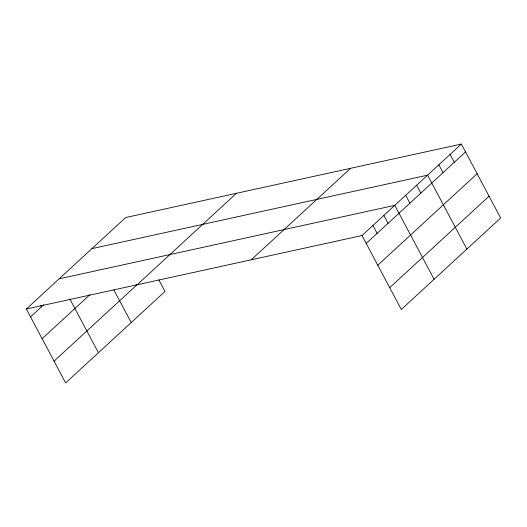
<?xml version="1.0" encoding="UTF-8"?>
<svg xmlns="http://www.w3.org/2000/svg" width="527" height="527" viewBox="0 0 527 527"><rect width="100%" height="100%" fill="white"/><g stroke="black" fill="none" stroke-linecap="round" stroke-linejoin="round"><path stroke-width="0.79" d="M26.35 309.02L125.689 217.532L461.349 144.062L500.65 217.98L401.31 309.468L362.009 235.549L26.35 309.02L65.651 382.938L164.991 291.451L158.811 279.824M30.54 316.905L43.767 304.725M42.127 338.696L89.867 294.731M54.064 361.147L137.409 284.396M137.119 284.778L236.458 193.284M251.241 259.798L350.58 168.304M362.009 235.549L461.349 144.062M366.199 243.434L465.539 151.947M377.787 265.226L477.126 173.739M389.723 287.676L489.063 196.189M91.915 248.639L427.575 175.168L466.876 249.087M59.129 278.829L394.789 205.359L434.096 279.277M450.091 154.431L454.281 162.316M438.833 164.799L443.023 172.685M416.646 185.234L420.836 193.119M405.718 195.3L409.914 203.185M383.867 215.424L388.056 223.31M372.938 225.49L377.128 233.375M113.852 289.903L131.216 322.557M69.887 299.066L98.43 352.747M40.711 305.41L41.468 306.846"/></g></svg>
